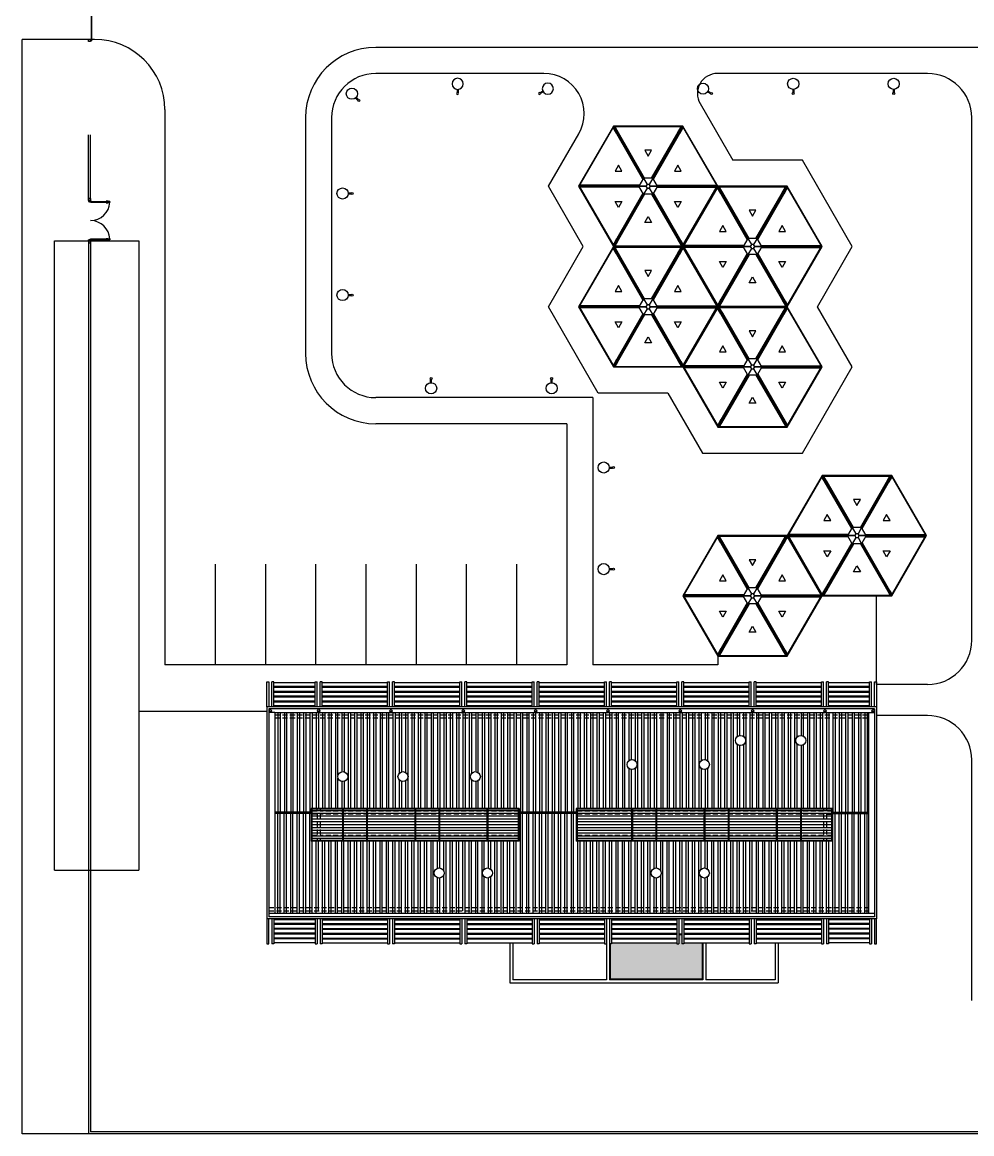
# Model space of a CAD drawing. Header units: millimetres. Extents: x 1887 to 2405, y 1100 to 1335.
# Drawn here: x 2009.6 to 2056.9, y 1126.7 to 1182.1 of the extents above; entities that cross this region are included whole.
import ezdxf

# ---------------------------------------------------------------- set-up
doc = ezdxf.new("R2010")
doc.units = ezdxf.units.MM
doc.linetypes.add('HIDDEN', pattern=[0.375, 0.25, -0.125])
for name, color, linetype in [('ar-alambrado', 2, 'Continuous'), ('AR-ALV-V', 2, 'Continuous'), ('AR-CALÇADA', 1, 'Continuous'), ('AR-COB-V2', 2, 'Continuous'), ('AR-ESQ-C', 1, 'Continuous'), ('AR-ESQ-V', 1, 'Continuous'), ('AR-ESTACIONAMENTO', 1, 'Continuous'), ('AR-ESTC-V', 2, 'Continuous'), ('AR-ESTM-V', 1, 'Continuous'), ('AR-ESTM-V2', 142, 'Continuous'), ('AR-ESTMA-V', 1, 'Continuous'), ('AR-HACHURA-TELHA-V2', 1, 'Continuous'), ('AR-HATCHBLOCOS', 1, 'Continuous'), ('AR-ILUMINAÇÃO-JARDIM', 1, 'Continuous'), ('AR-PERGOLADO', 1, 'HIDDEN'), ('AR-PISO', 1, 'Continuous'), ('AR-PISO-V', 1, 'Continuous'), ('AR-PROJ', 1, 'HIDDEN'), ('AR-RUFO', 62, 'Continuous'), ('AR-SIMBOLO', 1, 'Continuous'), ('AR-TELAHATCH', 253, 'Continuous'), ('AR-TELHA-V', 41, 'Continuous'), ('AR-TELHA-V1', 42, 'Continuous'), ('BR-PAINEL', 1, 'Continuous'), ('DET-PERFIL C-C', 1, 'Continuous'), ('DT-ESQ-C', 1, 'Continuous'), ('DT-ESQ-FERROCHATO', 2, 'Continuous'), ('DT-ESQ-PERFIL USIMPLES-V', 2, 'Continuous'), ('insercao', 4, 'Continuous'), ('Layer1', 1, 'Continuous'), ('maçaneta', 1, 'Continuous'), ('mov', 1, 'Continuous'), ('porta-c', 1, 'Continuous'), ('porta-v', 2, 'Continuous')]:
    doc.layers.add(name, color=color, linetype=linetype)

# ---------------------------------------------------------------- blocks, each defined once
blk = doc.blocks.new('Poste Jardim')
at = {"layer": 'AR-ILUMINAÇÃO-JARDIM'}
for p, q in [((-0.025, 0.109), (-0.025, 0.274)), ((0.025, 0.109), (0.025, 0.274))]:
    blk.add_line(p, q, dxfattribs=at)
for centre, radius in [((0, -0.167), 0.278), ((0, 0.318), 0.05), ((0, 0.318), 0.05)]:
    blk.add_circle(centre, radius, dxfattribs=at)
blk = doc.blocks.new('GR15')
at = {"layer": 'DET-PERFIL C-C'}
for points in [[(0.142, 0.047), (0.142, 0.011), (0.14, 0.011), (0.14, 0.05, -3.4202)], [(2.058, 0.047), (2.058, 0.011), (2.06, 0.011), (2.06, 0.05, 3.4202)]]:
    blk.add_lwpolyline(points, format="xyb", close=True, dxfattribs=at)
for points in [[(0.146, 0.051), (0.18, 0.051), (0.18, 0.049), (0.146, 0.049)], [(2.054, 0.051), (2.02, 0.051), (2.02, 0.049), (2.054, 0.049)]]:
    blk.add_lwpolyline(points, dxfattribs=at)
for centre in [(0.143, 0.05), (0.143, 0.05), (2.057, 0.05), (2.057, 0.05)]:
    blk.add_circle(centre, 0.00134, dxfattribs=at)
at = {"layer": 'DT-ESQ-C'}
for p, q in [((2.098, 0.048), (2.098, -0.048)), ((2.1, -0.048), (2.1, 0.048)), ((0.141, -0.003), (0.168, -0.003)), ((2.059, -0.003), (2.031, -0.003))]:
    blk.add_line(p, q, dxfattribs=at)
for points in [[(0.146, 1.002), (0.146, 0.967, 0.414214), (0.148, 0.965), (0.183, 0.965, 0.414214), (0.186, 0.967), (0.186, 1.002, 0.414214), (0.183, 1.005), (0.148, 1.005, 0.414214)], [(0.148, 1.003), (0.183, 1.003, -0.414214), (0.184, 1.002), (0.184, 0.967, -0.414214), (0.183, 0.966), (0.148, 0.966, -0.414214), (0.147, 0.967), (0.147, 1.002, -0.414214)], [(2.054, 1.002), (2.054, 0.967, -0.414214), (2.052, 0.965), (2.017, 0.965, -0.414214), (2.014, 0.967), (2.014, 1.002, -0.414214), (2.017, 1.005), (2.052, 1.005, -0.414214)], [(2.052, 1.003), (2.017, 1.003, 0.414214), (2.016, 1.002), (2.016, 0.967, 0.414214), (2.017, 0.966), (2.052, 0.966, 0.414214), (2.053, 0.967), (2.053, 1.002, 0.414214)], [(0.098, 0.05, -0.414214), (0.1, 0.048), (0.1, -0.048, -0.414214), (0.098, -0.05), (0.002, -0.05, -0.414214), (0, -0.048), (0, 0.048, -0.414214), (0.002, 0.05)], [(0.159, -0.001), (0.159, 0.008, 0.414214), (0.157, 0.01), (0.141, 0.01, -0.414214), (0.14, 0.011), (0.14, 0.048, 0.414214), (0.138, 0.05), (0.102, 0.05, 0.414214), (0.1, 0.048), (0.1, -0.048, 0.414214), (0.102, -0.05), (0.138, -0.05, 0.414214), (0.14, -0.048), (0.14, -0.006, -0.414214), (0.141, -0.005), (0.168, -0.005, 1), (0.168, -0.002), (0.16, -0.002, -0.414214)], [(0.146, 0.089), (0.146, 0.053, 0.414214), (0.148, 0.051), (0.183, 0.051, 0.414214), (0.186, 0.053), (0.186, 0.089, 0.414214), (0.183, 0.091), (0.148, 0.091, 0.414214)], [(0.148, 0.09), (0.183, 0.09, -0.414214), (0.184, 0.089), (0.184, 0.053, -0.414214), (0.183, 0.053), (0.148, 0.053, -0.414214), (0.147, 0.053), (0.147, 0.089, -0.414214)], [(2.054, 0.089), (2.054, 0.053, -0.414214), (2.052, 0.051), (2.017, 0.051, -0.414214), (2.014, 0.053), (2.014, 0.089, -0.414214), (2.017, 0.091), (2.052, 0.091, -0.414214)], [(2.052, 0.09), (2.017, 0.09, 0.414214), (2.016, 0.089), (2.016, 0.053, 0.414214), (2.017, 0.053), (2.052, 0.053, 0.414214), (2.053, 0.053), (2.053, 0.089, 0.414214)], [(2.041, -0.001), (2.041, 0.008, -0.414214), (2.043, 0.01), (2.059, 0.01, 0.414214), (2.06, 0.011), (2.06, 0.048, -0.414214), (2.062, 0.05), (2.098, 0.05, -0.414214), (2.1, 0.048), (2.1, -0.048, -0.414214), (2.098, -0.05), (2.062, -0.05, -0.414214), (2.06, -0.048), (2.06, -0.006, 0.414214), (2.059, -0.005), (2.031, -0.005, -1), (2.031, -0.002), (2.04, -0.002, 0.414214)], [(2.102, 0.05, 0.414214), (2.1, 0.048), (2.1, -0.048, 0.414214), (2.102, -0.05), (2.198, -0.05, 0.414214), (2.2, -0.048), (2.2, 0.048, 0.414214), (2.198, 0.05)]]:
    blk.add_lwpolyline(points, format="xyb", close=True, dxfattribs=at)
for points in [[(0.098, 0.048), (0.098, -0.048), (0.002, -0.048), (0.002, 0.048)], [(2.102, 0.048), (2.102, -0.048), (2.198, -0.048), (2.198, 0.048)]]:
    blk.add_lwpolyline(points, close=True, dxfattribs=at)
for points in [[(0.16, -0.003, -0.414214), (0.158, -0.001), (0.158, 0.008, 0.414214), (0.157, 0.009), (0.141, 0.009, -0.414214), (0.138, 0.011), (0.138, 0.048, 0.414214), (0.138, 0.048), (0.102, 0.048, 0.414214), (0.101, 0.048), (0.101, -0.048, 0.414214), (0.102, -0.049), (0.138, -0.049, 0.414214), (0.138, -0.048), (0.138, -0.006, -0.414201), (0.141, -0.003)], [(2.04, -0.003, 0.414214), (2.042, -0.001), (2.042, 0.008, -0.414214), (2.043, 0.009), (2.059, 0.009, 0.414214), (2.061, 0.011), (2.061, 0.048, -0.414214), (2.062, 0.048), (2.098, 0.048, -0.414214), (2.098, 0.048), (2.098, -0.048, -0.414214), (2.098, -0.049), (2.062, -0.049, -0.414214), (2.061, -0.048), (2.061, -0.006, 0.414201), (2.059, -0.003)]]:
    blk.add_lwpolyline(points, format="xyb", dxfattribs=at)
for centre, radius, start, end in [((2.098, 0.048), 0.00225, 0, 90), ((2.098, 0.048), 0.00075, 0, 90), ((2.098, -0.048), 0.00075, 270, 0), ((2.098, -0.048), 0.00225, 270, 0)]:
    blk.add_arc(centre, radius, start, end, dxfattribs=at)
at = {"layer": 'DT-ESQ-FERROCHATO'}
for p, q in [((0.173, 0.091), (0.173, 0.965)), ((0.186, 0.089), (0.186, 0.967)), ((2.014, 0.089), (2.014, 0.967)), ((2.027, 0.091), (2.027, 0.965))]:
    blk.add_line(p, q, dxfattribs=at)
at = {"layer": 'DT-ESQ-PERFIL USIMPLES-V'}
for p, q in [((0.146, 0.089), (0.146, 0.967)), ((2.054, 0.089), (2.054, 0.967))]:
    blk.add_line(p, q, dxfattribs=at)
at = {"layer": 'maçaneta'}
for p, q in [((0.116, 0.92), (0.126, 0.93)), ((0.116, 0.82), (0.116, 0.92)), ((0.121, 0.92), (0.116, 0.92)), ((0.121, 0.82), (0.116, 0.82)), ((0.121, 0.82), (0.121, 0.92)), ((0.146, 0.91), (0.121, 0.91)), ((0.146, 0.93), (0.126, 0.93)), ((0.186, 0.93), (0.206, 0.93)), ((0.186, 0.91), (0.211, 0.91)), ((0.216, 0.92), (0.206, 0.93)), ((0.211, 0.92), (0.216, 0.92)), ((0.211, 0.82), (0.211, 0.92)), ((0.211, 0.82), (0.216, 0.82)), ((0.216, 0.82), (0.216, 0.92)), ((1.984, 0.92), (1.994, 0.93)), ((1.984, 0.82), (1.984, 0.92)), ((1.989, 0.92), (1.984, 0.92)), ((1.989, 0.82), (1.984, 0.82)), ((1.989, 0.82), (1.989, 0.92)), ((2.014, 0.91), (1.989, 0.91)), ((2.014, 0.93), (1.994, 0.93)), ((2.054, 0.93), (2.074, 0.93)), ((2.054, 0.91), (2.079, 0.91)), ((2.084, 0.92), (2.074, 0.93)), ((2.079, 0.82), (2.079, 0.92)), ((2.079, 0.92), (2.084, 0.92)), ((2.079, 0.82), (2.084, 0.82)), ((2.084, 0.82), (2.084, 0.92))]:
    blk.add_line(p, q, dxfattribs=at)
at = {"layer": 'mov'}
for centre, start, end in [((0.148, 0.053), 359.8646, 87.7276), ((2.052, 0.053), 92.2724, 180.1354)]:
    blk.add_arc(centre, 0.952, start, end, dxfattribs=at)
at = {"layer": 'porta-c'}
for centre in [(0.166, 0.888), (0.166, 0.768), (0.166, 0.648), (2.034, 0.888), (2.034, 0.768), (2.034, 0.648), (0.166, 0.528), (0.166, 0.408), (0.166, 0.288), (0.166, 0.168), (2.034, 0.528), (2.034, 0.408), (2.034, 0.288), (2.034, 0.168)]:
    blk.add_circle(centre, 0.0075, dxfattribs=at)
blk = doc.blocks.new('GR16')
at = {"layer": 'AR-PISO-V', "ltscale": 0.25}
for p, q in [((0, 0.145), (5.2, 0.145)), ((0, 0.135), (5.2, 0.135)), ((5.2, 0.135), (5.2, 0.145))]:
    blk.add_line(p, q, dxfattribs=at)
at = {"layer": 'DT-ESQ-C'}
for p, q in [((-5, 0.11225), (-5, 0.16775)), ((-4.9985, 0.16775), (-4.9985, 0.11225)), ((-4.99775, 0.17), (-4.96225, 0.17)), ((-4.96225, 0.1685), (-4.99775, 0.1685)), ((-4.96225, 0.1115), (-4.99775, 0.1115)), ((-4.99775, 0.11), (-4.96225, 0.11)), ((-4.9615, 0.16775), (-4.9615, 0.11225)), ((-4.96, 0.11225), (-4.96, 0.16775)), ((-0.04, 0.11225), (-0.04, 0.16775)), ((-0.0385, 0.16775), (-0.0385, 0.11225)), ((-0.03775, 0.17), (-0.00225, 0.17)), ((-0.00225, 0.1685), (-0.03775, 0.1685)), ((-0.00225, 0.1115), (-0.03775, 0.1115)), ((-0.03775, 0.11), (-0.00225, 0.11)), ((-0.0015, 0.16775), (-0.0015, 0.11225)), ((0, 0.11225), (0, 0.16775)), ((0.12, 0.1), (0, 0.1)), ((0, 0.1), (0, 0)), ((0.12, 0), (0, 0)), ((0.12, 0.1), (0.12, 0)), ((5.22, 0.1), (5.12, 0.1)), ((5.12, 0.1), (5.12, 0)), ((5.22, 0.1), (5.22, 0)), ((5.22, 0), (5.12, 0))]:
    blk.add_line(p, q, dxfattribs=at)
for centre, radius, start, end in [((-4.99775, 0.16775), 0.00225, 90, 180), ((-4.99775, 0.11225), 0.00225, 180, 270), ((-4.99775, 0.16775), 0.00075, 90, 180), ((-4.99775, 0.11225), 0.00075, 180, 270), ((-4.96225, 0.16775), 0.00225, 360, 90), ((-4.96225, 0.16775), 0.00075, 360, 90), ((-4.96225, 0.11225), 0.00075, 270, 0), ((-4.96225, 0.11225), 0.00225, 270, 0), ((-0.03775, 0.16775), 0.00225, 90, 180), ((-0.03775, 0.11225), 0.00225, 180, 270), ((-0.03775, 0.16775), 0.00075, 90, 180), ((-0.03775, 0.11225), 0.00075, 180, 270), ((-0.00225, 0.16775), 0.00225, 360, 90), ((-0.00225, 0.16775), 0.00075, 360, 90), ((-0.00225, 0.11225), 0.00075, 270, 0), ((-0.00225, 0.11225), 0.00225, 270, 0)]:
    blk.add_arc(centre, radius, start, end, dxfattribs=at)
at = {"layer": 'porta-c'}
for centre, radius in [((-4.837, 0.14), 0.0075), ((-4.837, 0.14), 0.005), ((-4.714, 0.14), 0.0075), ((-4.714, 0.14), 0.005), ((-4.591, 0.14), 0.0075), ((-4.591, 0.14), 0.005), ((-4.468, 0.14), 0.0075), ((-4.468, 0.14), 0.005), ((-4.345, 0.14), 0.0075), ((-4.345, 0.14), 0.005), ((-4.222, 0.14), 0.0075), ((-4.222, 0.14), 0.005), ((-4.099, 0.14), 0.0075), ((-4.099, 0.14), 0.005), ((-3.976, 0.14), 0.0075), ((-3.976, 0.14), 0.005), ((-3.853, 0.14), 0.0075), ((-3.853, 0.14), 0.005), ((-3.73, 0.14), 0.0075), ((-3.73, 0.14), 0.005), ((-3.607, 0.14), 0.0075), ((-3.607, 0.14), 0.005), ((-3.484, 0.14), 0.0075), ((-3.484, 0.14), 0.005), ((-3.361, 0.14), 0.0075), ((-3.361, 0.14), 0.005), ((-3.238, 0.14), 0.0075), ((-3.238, 0.14), 0.005), ((-3.115, 0.14), 0.0075), ((-3.115, 0.14), 0.005), ((-2.992, 0.14), 0.0075), ((-2.992, 0.14), 0.005), ((-2.869, 0.14), 0.0075), ((-2.869, 0.14), 0.005), ((-2.746, 0.14), 0.0075), ((-2.746, 0.14), 0.005), ((-2.623, 0.14), 0.0075), ((-2.623, 0.14), 0.005), ((-2.5, 0.14), 0.0075), ((-2.5, 0.14), 0.005), ((-2.377, 0.14), 0.0075), ((-2.377, 0.14), 0.005), ((-2.254, 0.14), 0.0075), ((-2.254, 0.14), 0.005), ((-2.131, 0.14), 0.0075), ((-2.131, 0.14), 0.005), ((-2.008, 0.14), 0.0075), ((-2.008, 0.14), 0.005), ((-1.885, 0.14), 0.0075), ((-1.885, 0.14), 0.005), ((-1.762, 0.14), 0.0075), ((-1.762, 0.14), 0.005), ((-1.639, 0.14), 0.0075), ((-1.639, 0.14), 0.005), ((-1.516, 0.14), 0.0075), ((-1.516, 0.14), 0.005), ((-1.393, 0.14), 0.0075), ((-1.393, 0.14), 0.005), ((-1.27, 0.14), 0.0075), ((-1.27, 0.14), 0.005), ((-1.147, 0.14), 0.0075), ((-1.147, 0.14), 0.005), ((-1.024, 0.14), 0.0075), ((-1.024, 0.14), 0.005), ((-0.901, 0.14), 0.0075), ((-0.901, 0.14), 0.005), ((-0.778, 0.14), 0.0075), ((-0.778, 0.14), 0.005), ((-0.655, 0.14), 0.0075), ((-0.655, 0.14), 0.005), ((-0.532, 0.14), 0.0075), ((-0.532, 0.14), 0.005), ((-0.409, 0.14), 0.0075), ((-0.409, 0.14), 0.005), ((-0.286, 0.14), 0.0075), ((-0.286, 0.14), 0.005), ((-0.163, 0.14), 0.0075), ((-0.163, 0.14), 0.005)]:
    blk.add_circle(centre, radius, dxfattribs=at)
at = {"layer": 'porta-v'}
for p, q in [((-0.03775, 0.17), (-4.96225, 0.17)), ((-0.03775, 0.11), (-4.96225, 0.11))]:
    blk.add_line(p, q, dxfattribs=at)
blk = doc.blocks.new('PG-MODULO3-PL-B')
at = {"layer": 'AR-ALV-V', "color": 1}
for p, q in [((0, 0), (0, -1.25)), ((3.45, 0), (3.45, -1.25)), ((0.1, 0), (0.1, -1.25)), ((3.35, 0), (3.35, -1.25)), ((0.1, -1.25), (0, -1.25)), ((3.35, -1.25), (3.45, -1.25))]:
    blk.add_line(p, q, dxfattribs=at)
at = {"layer": 'BR-PAINEL', "color": 1}
for p, q in [((0.1, -0.0489), (3.35, -0.0489)), ((0.1, -0.2411), (3.35, -0.2411)), ((0.1, -0.2889), (3.35, -0.2889)), ((0.1, -0.4811), (3.35, -0.4811)), ((0.1, -0.5289), (3.35, -0.5289)), ((0.1, -0.7211), (3.35, -0.7211)), ((0.1, -0.7689), (3.35, -0.7689)), ((0.1, -0.9611), (3.35, -0.9611)), ((0.1, -1.0089), (3.35, -1.0089)), ((0.1, -1.2011), (3.35, -1.2011))]:
    blk.add_line(p, q, dxfattribs=at)
blk = doc.blocks.new('PG-MODULO4-PL-B')
at = {"layer": 'AR-ALV-V', "color": 1}
for p, q in [((0, 0), (0, -1.25)), ((2.25, 0), (2.25, -1.25)), ((0.1, 0), (0.1, -1.25)), ((2.15, 0), (2.15, -1.25)), ((0.1, -1.25), (0, -1.25)), ((2.15, -1.25), (2.25, -1.25))]:
    blk.add_line(p, q, dxfattribs=at)
at = {"layer": 'BR-PAINEL', "color": 1}
for p, q in [((0.1, -0.0489), (2.15, -0.0489)), ((0.1, -0.2411), (2.15, -0.2411)), ((0.1, -0.2889), (2.15, -0.2889)), ((0.1, -0.4811), (2.15, -0.4811)), ((0.1, -0.5289), (2.15, -0.5289)), ((0.1, -0.7211), (2.15, -0.7211)), ((0.1, -0.7689), (2.15, -0.7689)), ((0.1, -0.9611), (2.15, -0.9611)), ((0.1, -1.0089), (2.15, -1.0089)), ((0.1, -1.2011), (2.15, -1.2011))]:
    blk.add_line(p, q, dxfattribs=at)
blk = doc.blocks.new('hexagonal')
at = {"layer": 'AR-COB-V2', "color": 2, "ltscale": 0.1}
for p, q in [((-5.16, 3), (-3.446, 5.968)), ((-3.446, 5.968), (-0.018, 5.968)), ((-0.018, 5.968), (1.696, 3)), ((-5.16, 3), (-3.446, 0.032)), ((-0.018, 0.032), (1.696, 3)), ((-3.446, 0.032), (-0.018, 0.032))]:
    blk.add_line(p, q, dxfattribs=at)
at = {"layer": 'AR-COB-V2', "color": 2, "ltscale": 4}
for p, q in [((-1.963, 3.4), (-2.194, 3)), ((-1.501, 3.4), (-1.963, 3.4)), ((-1.27, 3), (-1.501, 3.4)), ((-1.963, 2.6), (-2.194, 3)), ((-1.27, 3), (-1.501, 2.6)), ((-1.501, 2.6), (-1.963, 2.6))]:
    blk.add_line(p, q, dxfattribs=at)
at = {"layer": 'AR-ESTM-V', "color": 2, "ltscale": 0.1}
for p, q in [((-1.963, 3.4), (-1.787, 3.095)), ((-1.501, 3.4), (-1.677, 3.095)), ((-2.194, 3), (-1.842, 3)), ((-2.194, 3), (-1.842, 3)), ((-1.787, 2.904), (-1.963, 2.6)), ((-1.677, 2.904), (-1.501, 2.6)), ((-1.622, 3), (-1.27, 3)), ((-1.622, 3), (-1.27, 3))]:
    blk.add_line(p, q, dxfattribs=at)
at = {"layer": 'AR-ESTM-V', "color": 2}
blk.add_lwpolyline([(-1.787, 3.095), (-1.842, 3), (-1.787, 2.904), (-1.677, 2.904), (-1.622, 3), (-1.677, 3.095)], close=True, dxfattribs=at)
at = {"layer": 'AR-ESTM-V2', "color": 1, "ltscale": 4}
for p, q in [((-3.362, 5.723), (-3.475, 5.918)), ((-3.302, 5.719), (-3.446, 5.968)), ((-3.302, 5.719), (-3.446, 5.968)), ((-3.304, 5.623), (-3.446, 5.868)), ((-3.275, 5.773), (-3.388, 5.968)), ((-3.217, 5.673), (-3.359, 5.918)), ((-0.249, 5.669), (-0.105, 5.918)), ((-0.189, 5.773), (-0.076, 5.968)), ((-0.162, 5.719), (-0.018, 5.968)), ((-0.162, 5.719), (-0.018, 5.968)), ((-0.16, 5.623), (-0.018, 5.868)), ((-0.102, 5.723), (0.011, 5.918)), ((-4.872, 3), (-5.16, 3)), ((-4.872, 3), (-5.16, 3)), ((-4.905, 3.05), (-5.131, 3.05)), ((-4.905, 2.95), (-5.131, 2.95)), ((-4.789, 3.05), (-5.073, 3.05)), ((-4.789, 2.95), (-5.073, 2.95)), ((-3.362, 0.277), (-3.475, 0.082)), ((-3.302, 0.381), (-3.446, 0.132)), ((-3.302, 0.281), (-3.446, 0.032)), ((-3.302, 0.281), (-3.446, 0.032)), ((-3.275, 0.227), (-3.388, 0.032)), ((-3.217, 0.327), (-3.359, 0.082)), ((-0.249, 0.331), (-0.105, 0.082)), ((-0.162, 0.281), (-0.018, 0.032)), ((-0.102, 0.277), (0.011, 0.082))]:
    blk.add_line(p, q, dxfattribs=at)
at = {"layer": 'AR-ESTM-V2', "color": 2, "ltscale": 4}
for p, q in [((-1.992, 3.35), (-3.362, 5.723)), ((-1.963, 3.4), (-3.302, 5.719)), ((-1.963, 3.4), (-3.302, 5.719)), ((-1.905, 3.4), (-3.275, 5.773)), ((-1.905, 3.4), (-3.217, 5.673)), ((-1.559, 3.4), (-0.189, 5.773)), ((-1.501, 3.4), (-0.162, 5.719)), ((-1.501, 3.4), (-0.162, 5.719)), ((-1.472, 3.35), (-0.102, 5.723)), ((-2.165, 3.05), (-4.905, 3.05)), ((-2.165, 2.95), (-4.905, 2.95)), ((-2.194, 3), (-4.872, 3)), ((-1.299, 3.05), (1.667, 3.05)), ((-1.299, 2.95), (1.667, 2.95)), ((-1.27, 3), (1.696, 3)), ((-1.992, 2.65), (-3.362, 0.277)), ((-1.963, 2.6), (-3.302, 0.281)), ((-1.963, 2.6), (-3.302, 0.281)), ((-1.905, 2.6), (-3.275, 0.227)), ((-1.905, 2.6), (-3.217, 0.327)), ((-1.559, 2.6), (-0.076, 0.032)), ((-1.501, 2.6), (-0.018, 0.032)), ((-1.501, 2.6), (-0.162, 0.281)), ((-1.472, 2.65), (-0.102, 0.277))]:
    blk.add_line(p, q, dxfattribs=at)
at = {"layer": 'AR-ESTMA-V', "color": 1, "ltscale": 4}
blk.add_line((-3.446, 5.968), (-3.464, 6), dxfattribs=at)
at = {"layer": 'AR-ESTMA-V', "color": 1}
for p, q in [((-0.018, 5.968), (0, 6)), ((-3.446, 0.032), (-3.464, 0)), ((-0.018, 0.032), (0, 0))]:
    blk.add_line(p, q, dxfattribs=at)
at = {"layer": 'AR-ESTMA-V', "color": 2}
for p, q in [((-1.848, 3), (-5.196, 3)), ((1.732, 3), (-1.617, 3))]:
    blk.add_line(p, q, dxfattribs=at)
blk.add_lwpolyline([(-3.464, 6), (-5.196, 3), (-3.464, 0), (0, 0), (1.732, 3), (0, 6)], close=True, dxfattribs=at)
at = {"layer": 'AR-SIMBOLO', "ltscale": 0.1}
for points in [[(-1.732, 4.506), (-1.56, 4.804), (-1.904, 4.804)], [(-3.036, 3.753), (-3.208, 4.051), (-3.381, 3.753)], [(-0.428, 3.753), (-0.083, 3.753), (-0.256, 4.051)], [(-3.036, 2.247), (-3.208, 1.949), (-3.381, 2.247)], [(-0.428, 2.247), (-0.083, 2.247), (-0.256, 1.949)], [(-1.732, 1.494), (-1.56, 1.196), (-1.904, 1.196)]]:
    blk.add_lwpolyline(points, close=True, dxfattribs=at)
blk = doc.blocks.new('PE-BL14-CASAVEG-COBERTURA')
at = {"layer": 'insercao'}
for p in [(-88.239, -84.075), (-83.043, -87.075), (-88.239, -90.075), (-83.043, -93.075)]:
    blk.add_blockref('hexagonal', p, dxfattribs=at)

msp = doc.modelspace()

# ---------------------------------------------------------------- hatches: boundary and pattern name
at = {"layer": 'AR-HACHURA-TELHA-V2'}
h = msp.add_hatch(dxfattribs=at)
h.set_pattern_fill('STEEL', color=256, scale=0.1, angle=45, style=0)
h.set_pattern_definition([(90, (2130.75966, 1254.78596), (-0.3175, 6e-17), []), (90, (2130.6474, 1254.8982), (-0.3175, 6e-17), [])])
h.paths.add_polyline_path([(2051.757, 1147.72), (2022.212, 1147.72), (2022.212, 1142.755), (2024.012, 1142.755), (2024.012, 1142.943), (2034.363, 1142.943), (2034.363, 1142.755), (2037.213, 1142.755), (2037.213, 1142.943), (2049.962, 1142.943), (2049.962, 1142.755), (2051.757, 1142.755)])
h.paths.add_polyline_path([(2039.737, 1145.123, -1), (2040.237, 1145.123, -1)], flags=16)
h.paths.add_polyline_path([(2031.937, 1144.523, -1), (2032.437, 1144.523, -1)], flags=16)
h.paths.add_polyline_path([(2043.837, 1145.123, -1), (2043.337, 1145.123, -1)], flags=16)
h.paths.add_polyline_path([(2028.337, 1144.523, -1), (2028.837, 1144.523, -1)], flags=16)
h.paths.add_polyline_path([(2045.137, 1146.323, -1), (2045.637, 1146.323, -1)], flags=16)
h.paths.add_polyline_path([(2025.337, 1144.523, -1), (2025.837, 1144.523, -1)], flags=16)
h.paths.add_polyline_path([(2048.137, 1146.323, -1), (2048.637, 1146.323, -1)], flags=16)
h = msp.add_hatch(dxfattribs=at)
h.set_pattern_fill('STEEL', color=256, scale=0.1, angle=45, style=0)
h.set_pattern_definition([(90, (0, 0), (-0.3175, 6e-17), []), (90, (-0.11225, 0.11225), (-0.3175, 6e-17), [])])
h.paths.add_polyline_path([(2024.012, 1141.303), (2024.012, 1142.695), (2022.237, 1142.695), (2022.237, 1137.998), (2051.737, 1137.998), (2051.737, 1142.695), (2049.962, 1142.695), (2049.962, 1141.303), (2037.213, 1141.303), (2037.213, 1142.695), (2034.363, 1142.695), (2034.363, 1141.303)])
h.paths.add_polyline_path([(2030.637, 1139.723, -1), (2030.137, 1139.723, -1)], flags=16)
h.paths.add_polyline_path([(2033.037, 1139.723, -1), (2032.537, 1139.723, -1)], flags=16)
h.paths.add_polyline_path([(2041.437, 1139.723, -1), (2040.937, 1139.723, -1)], flags=16)
h.paths.add_polyline_path([(2043.837, 1139.723, -1), (2043.337, 1139.723, -1)], flags=16)
h.paths.add_polyline_path([(2022.237, 1137.998), (2022.237, 1137.848), (2032.369, 1137.848), (2032.369, 1137.998)])
h.paths.add_polyline_path([(2032.369, 1137.726), (2032.369, 1137.848), (2022.237, 1137.848), (2022.237, 1137.726)])
h.paths.add_polyline_path([(2024.338, 1137.795, -1), (2024.438, 1137.795, -1)], flags=16)
h.paths.add_polyline_path([(2027.938, 1137.795, -1), (2028.038, 1137.795, -1)], flags=16)
h.paths.add_polyline_path([(2031.638, 1137.795, -1), (2031.538, 1137.795, -1)], flags=16)
h.paths.add_polyline_path([(2032.369, 1137.848), (2032.369, 1137.726), (2035.848, 1137.726), (2035.848, 1137.848)])
h.paths.add_polyline_path([(2035.238, 1137.795, -1), (2035.138, 1137.795, -1)], flags=16)
h.paths.add_polyline_path([(2035.848, 1137.848), (2035.848, 1137.998), (2032.369, 1137.998), (2032.369, 1137.848)])
h.paths.add_polyline_path([(2051.737, 1137.848), (2051.737, 1137.998), (2035.848, 1137.998), (2035.848, 1137.848)])
h.paths.add_polyline_path([(2051.737, 1137.726), (2051.737, 1137.848), (2035.848, 1137.848), (2035.848, 1137.726)])
h.paths.add_polyline_path([(2042.338, 1137.795, -1), (2042.438, 1137.795, -1)], flags=16)
h.paths.add_polyline_path([(2038.738, 1137.795, -1), (2038.838, 1137.795, -1)], flags=16)
h.paths.add_polyline_path([(2046.038, 1137.795, -1), (2045.938, 1137.795, -1)], flags=16)
h.paths.add_polyline_path([(2049.638, 1137.795, -1), (2049.538, 1137.795, -1)], flags=16)
at = {"layer": 'AR-TELAHATCH'}
h = msp.add_hatch(dxfattribs=at)
h.set_pattern_fill('HONEY', color=256, scale=0.01, style=0)
h.set_pattern_definition([(0, (2266.328128, 1256.038225), (0.047625, 0.0274963), [0.03175, -0.0635]), (120, (2266.328128, 1256.038225), (-0.0476249943, 0.02749631), [0.03175, -0.0635]), (60, (2266.328128, 1256.038225), (5.7e-09, 0.05499261), [-0.0635, 0.03175])])
h.paths.add_polyline_path([(2043.472, 1136.247), (2042.562, 1136.247), (2042.562, 1136.198), (2042.462, 1136.198), (2042.462, 1136.639), (2042.312, 1136.639), (2042.312, 1136.198), (2042.312, 1136.198), (2042.212, 1136.198), (2042.212, 1136.247), (2040.362, 1136.247), (2040.362, 1134.438), (2043.472, 1134.438)])
h.paths.add_polyline_path([(2040.362, 1136.247), (2038.962, 1136.247), (2038.962, 1136.198), (2038.902, 1136.198), (2038.902, 1134.438), (2040.362, 1134.438)])
h.paths.add_polyline_path([(2040.362, 1136.487), (2038.962, 1136.487), (2038.962, 1136.44), (2040.362, 1136.44)])
h.paths.add_polyline_path([(2042.212, 1136.487), (2040.362, 1136.487), (2040.362, 1136.44), (2042.212, 1136.44)])
h.paths.add_polyline_path([(2043.472, 1136.487), (2042.562, 1136.487), (2042.562, 1136.44), (2043.472, 1136.44)])

# ---------------------------------------------------------------- linework, layer by layer
at = {"layer": 'ar-alambrado'}
for p, q in [((2012.935, 1173.311), (2012.935, 1176.489)), ((2013.035, 1173.311), (2013.035, 1176.489)), ((2013.035, 1173.311), (2012.935, 1173.311)), ((2012.935, 1171.211), (2012.935, 1126.738)), ((2013.035, 1171.211), (2013.035, 1126.838)), ((2207.289, 1126.738), (2012.935, 1126.738)), ((2207.189, 1126.838), (2013.035, 1126.838))]:
    msp.add_line(p, q, dxfattribs=at)
at = {"layer": 'AR-ALV-V'}
for p, q in [((2021.812, 1149.248), (2021.912, 1149.248)), ((2021.812, 1147.998), (2021.812, 1149.248)), ((2021.912, 1149.248), (2021.912, 1148)), ((2052.057, 1149.248), (2052.157, 1149.248)), ((2052.057, 1147.998), (2052.057, 1149.248)), ((2052.157, 1149.248), (2052.157, 1147.998)), ((2021.812, 1137.448), (2021.812, 1136.198)), ((2021.912, 1136.198), (2021.912, 1137.448)), ((2033.912, 1137.448), (2033.912, 1137.4)), ((2033.912, 1137.207), (2033.912, 1137.16)), ((2033.912, 1136.967), (2033.912, 1136.92)), ((2034.062, 1137.448), (2034.062, 1137.4)), ((2034.062, 1137.207), (2034.062, 1137.16)), ((2034.062, 1136.967), (2034.062, 1136.92)), ((2038.712, 1137.448), (2038.712, 1134.398)), ((2038.862, 1137.448), (2038.862, 1134.398)), ((2043.512, 1137.448), (2043.512, 1137.4)), ((2043.512, 1137.207), (2043.512, 1137.16)), ((2043.512, 1136.967), (2043.512, 1136.92)), ((2043.662, 1137.448), (2043.662, 1137.4)), ((2043.662, 1137.207), (2043.662, 1137.16)), ((2043.662, 1136.967), (2043.662, 1136.92)), ((2047.112, 1137.448), (2047.112, 1137.4)), ((2047.112, 1137.207), (2047.112, 1137.16)), ((2047.112, 1136.967), (2047.112, 1136.92)), ((2047.262, 1137.448), (2047.262, 1137.4)), ((2047.262, 1137.207), (2047.262, 1137.16)), ((2047.262, 1136.967), (2047.262, 1136.92)), ((2052.062, 1137.448), (2052.062, 1136.198)), ((2052.162, 1136.198), (2052.162, 1137.448)), ((2033.912, 1136.727), (2033.912, 1136.68)), ((2033.912, 1136.487), (2033.912, 1136.44)), ((2034.062, 1136.727), (2034.062, 1136.68)), ((2034.062, 1136.487), (2034.062, 1136.44)), ((2043.512, 1136.727), (2043.512, 1136.68)), ((2043.512, 1136.487), (2043.512, 1136.44)), ((2043.662, 1136.727), (2043.662, 1136.68)), ((2043.662, 1136.487), (2043.662, 1136.44)), ((2047.112, 1136.727), (2047.112, 1136.68)), ((2047.112, 1136.487), (2047.112, 1136.44)), ((2047.262, 1136.727), (2047.262, 1136.68)), ((2047.262, 1136.487), (2047.262, 1136.44)), ((2021.812, 1136.198), (2021.912, 1136.198)), ((2033.912, 1136.247), (2033.912, 1134.248)), ((2034.062, 1136.247), (2034.062, 1134.398)), ((2043.512, 1136.247), (2043.512, 1134.398)), ((2043.662, 1136.247), (2043.662, 1134.398)), ((2047.112, 1136.247), (2047.112, 1134.398)), ((2047.262, 1136.247), (2047.262, 1134.248)), ((2052.062, 1136.198), (2052.162, 1136.198)), ((2033.912, 1134.248), (2043.662, 1134.248)), ((2038.712, 1134.398), (2034.062, 1134.398)), ((2043.512, 1134.398), (2038.862, 1134.398)), ((2047.112, 1134.398), (2043.662, 1134.398)), ((2043.662, 1134.248), (2047.262, 1134.248))]:
    msp.add_line(p, q, dxfattribs=at)
at = {"layer": 'AR-CALÇADA'}
for p, q in [((2075.56, 1180.84), (2027.235, 1180.84)), ((2035.602, 1179.54), (2027.235, 1179.54)), ((2054.696, 1179.54), (2044.243, 1179.54)), ((2043.377, 1178.04), (2045.003, 1175.223)), ((2016.735, 1177.739), (2016.735, 1150.098)), ((2023.735, 1177.34), (2023.735, 1165.598)), ((2025.035, 1177.34), (2025.035, 1165.598)), ((2056.897, 1151.298), (2056.896, 1177.34)), ((2035.823, 1173.923), (2037.334, 1176.54)), ((2037.555, 1170.923), (2035.823, 1173.923)), ((2011.235, 1139.861), (2011.235, 1171.211)), ((2011.235, 1171.211), (2015.435, 1171.211)), ((2015.435, 1171.211), (2015.435, 1139.861)), ((2038.035, 1163.398), (2027.235, 1163.398)), ((2038.035, 1163.398), (2038.035, 1150.098)), ((2036.735, 1162.098), (2027.235, 1162.098)), ((2036.735, 1162.098), (2036.735, 1150.098)), ((2049.449, 1153.523), (2052.157, 1153.523)), ((2052.157, 1149.111), (2052.157, 1153.523)), ((2044.253, 1150.523), (2044.253, 1150.098)), ((2036.735, 1150.098), (2016.735, 1150.098)), ((2036.735, 1150.098), (2016.735, 1150.098)), ((2044.253, 1150.098), (2038.035, 1150.098)), ((2054.697, 1149.111), (2052.157, 1149.111)), ((2021.812, 1147.773), (2015.435, 1147.773)), ((2054.697, 1147.561), (2052.157, 1147.561)), ((2056.898, 1133.374), (2056.897, 1145.361))]:
    msp.add_line(p, q, dxfattribs=at)
for points in [[(2049.218, 1167.923), (2050.95, 1170.923), (2048.467, 1175.223), (2045.003, 1175.223)], [(2041.77, 1163.623), (2038.306, 1163.623), (2035.823, 1167.923), (2037.555, 1170.923)], [(2041.77, 1163.623), (2043.502, 1160.623), (2048.467, 1160.623), (2050.95, 1164.923), (2049.218, 1167.923)]]:
    msp.add_lwpolyline(points, dxfattribs=at)
for centre, radius, start, end in [((2013.235, 1177.739), 3.5, 0, 90), ((2027.235, 1177.34), 3.5, 90, 180), ((2027.235, 1177.34), 2.2, 90, 180), ((2035.602, 1177.54), 2, 330, 90), ((2044.243, 1178.54), 1, 90, 210), ((2054.696, 1177.34), 2.2, 0.002, 90), ((2027.235, 1165.598), 3.5, 180, 270), ((2027.235, 1165.598), 2.2, 180, 270), ((2054.697, 1151.311), 2.2, 270, 359.998), ((2054.697, 1145.361), 2.2, 359.998, 90)]:
    msp.add_arc(centre, radius, start, end, dxfattribs=at)
at = {"layer": 'AR-ESQ-C'}
for centre in [(2045.387, 1146.323), (2048.387, 1146.323), (2039.987, 1145.123), (2043.587, 1145.123), (2025.587, 1144.523), (2028.587, 1144.523), (2032.187, 1144.523), (2030.387, 1139.723), (2032.787, 1139.723), (2041.187, 1139.723), (2043.587, 1139.723)]:
    msp.add_circle(centre, 0.25, dxfattribs=at)
at = {"layer": 'AR-ESQ-V'}
for p, q in [((2040.362, 1136.487), (2040.362, 1136.44)), ((2043.472, 1136.487), (2043.472, 1136.44))]:
    msp.add_line(p, q, dxfattribs=at)
at = {"layer": 'AR-ESTACIONAMENTO'}
for p, q in [((2019.235, 1155.098), (2019.235, 1150.098)), ((2021.735, 1155.098), (2021.735, 1150.098)), ((2024.235, 1155.098), (2024.235, 1150.098)), ((2026.735, 1155.098), (2026.735, 1150.098)), ((2029.235, 1155.098), (2029.235, 1150.098)), ((2031.735, 1155.098), (2031.735, 1150.098)), ((2034.235, 1155.098), (2034.235, 1150.098))]:
    msp.add_line(p, q, dxfattribs=at)
at = {"layer": 'AR-ESTC-V'}
for p, q in [((2021.812, 1147.998), (2021.812, 1137.448)), ((2052.157, 1147.998), (2021.812, 1147.998)), ((2021.912, 1147.898), (2021.912, 1137.548)), ((2052.057, 1147.898), (2021.912, 1147.898)), ((2052.057, 1147.898), (2052.057, 1137.548)), ((2052.157, 1147.998), (2052.157, 1137.448)), ((2052.057, 1137.548), (2021.912, 1137.548)), ((2052.157, 1137.448), (2021.812, 1137.448))]:
    msp.add_line(p, q, dxfattribs=at)
at = {"layer": 'AR-ESTM-V'}
for p, q in [((2042.462, 1136.679), (2042.312, 1136.679)), ((2042.462, 1136.639), (2042.312, 1136.639)), ((2038.902, 1136.198), (2038.902, 1134.438)), ((2043.472, 1136.247), (2043.472, 1134.438)), ((2043.472, 1134.438), (2038.902, 1134.438))]:
    msp.add_line(p, q, dxfattribs=at)
at = {"layer": 'AR-HATCHBLOCOS'}
for p, q in [((2034.363, 1142.812), (2024.012, 1142.812)), ((2034.363, 1142.683), (2024.012, 1142.683)), ((2034.363, 1142.547), (2024.012, 1142.547)), ((2049.962, 1142.812), (2037.213, 1142.812)), ((2049.962, 1142.683), (2037.213, 1142.683)), ((2049.962, 1142.547), (2037.213, 1142.547)), ((2034.363, 1142.408), (2024.012, 1142.408)), ((2034.363, 1142.267), (2024.012, 1142.267)), ((2034.363, 1142.123), (2024.012, 1142.123)), ((2034.363, 1141.98), (2024.012, 1141.98)), ((2049.962, 1142.408), (2037.213, 1142.408)), ((2049.962, 1142.267), (2037.213, 1142.267)), ((2049.962, 1142.123), (2037.213, 1142.123)), ((2049.962, 1141.98), (2037.213, 1141.98)), ((2034.363, 1141.839), (2024.012, 1141.839)), ((2034.363, 1141.7), (2024.012, 1141.7)), ((2034.363, 1141.564), (2024.012, 1141.564)), ((2034.363, 1141.434), (2024.012, 1141.434)), ((2049.962, 1141.839), (2037.213, 1141.839)), ((2049.962, 1141.7), (2037.213, 1141.7)), ((2049.962, 1141.564), (2037.213, 1141.564)), ((2049.962, 1141.434), (2037.213, 1141.434))]:
    msp.add_line(p, q, dxfattribs=at)
at = {"layer": 'AR-PISO'}
for p, q in [((2009.635, 1126.738), (2009.635, 1181.239)), ((2013.235, 1181.239), (2009.635, 1181.239)), ((2011.235, 1139.861), (2015.435, 1139.861)), ((2012.935, 1126.738), (2009.635, 1126.738))]:
    msp.add_line(p, q, dxfattribs=at)
for centre, radius in [((2021.987, 1147.798), 0.06), ((2021.987, 1147.798), 0.05), ((2024.387, 1147.799), 0.06), ((2024.387, 1147.799), 0.05), ((2027.987, 1147.798), 0.06), ((2027.987, 1147.798), 0.05), ((2031.587, 1147.798), 0.06), ((2031.587, 1147.798), 0.05), ((2035.187, 1147.798), 0.06), ((2035.187, 1147.798), 0.05), ((2038.787, 1147.798), 0.06), ((2038.787, 1147.798), 0.05), ((2042.387, 1147.798), 0.06), ((2042.387, 1147.798), 0.05), ((2045.987, 1147.798), 0.06), ((2045.987, 1147.798), 0.05), ((2049.587, 1147.798), 0.06), ((2049.587, 1147.798), 0.05), ((2051.987, 1147.798), 0.06), ((2051.987, 1147.798), 0.05)]:
    msp.add_circle(centre, radius, dxfattribs=at)
at = {"layer": 'AR-PROJ'}
for p, q in [((2022.212, 1147.598), (2051.757, 1147.598)), ((2022.212, 1147.448), (2051.757, 1147.448)), ((2024.312, 1142.798), (2024.012, 1142.798)), ((2024.312, 1142.648), (2024.012, 1142.648)), ((2024.312, 1142.798), (2024.312, 1142.903)), ((2024.312, 1142.798), (2024.312, 1142.798)), ((2024.312, 1142.648), (2024.312, 1141.598)), ((2024.462, 1142.903), (2024.462, 1142.798)), ((2034.363, 1142.798), (2024.462, 1142.798)), ((2034.363, 1142.648), (2024.462, 1142.648)), ((2024.462, 1142.648), (2024.462, 1141.598)), ((2049.512, 1142.798), (2037.213, 1142.798)), ((2049.512, 1142.648), (2037.213, 1142.648)), ((2049.512, 1142.903), (2049.512, 1142.798)), ((2049.512, 1142.648), (2049.512, 1141.598)), ((2049.662, 1142.903), (2049.662, 1142.798)), ((2049.962, 1142.798), (2049.662, 1142.798)), ((2049.662, 1142.648), (2049.662, 1141.598)), ((2049.662, 1142.648), (2049.962, 1142.648)), ((2024.312, 1141.598), (2024.012, 1141.598)), ((2024.312, 1141.448), (2024.012, 1141.448)), ((2024.312, 1141.448), (2024.312, 1141.343)), ((2024.312, 1141.448), (2024.312, 1141.448)), ((2034.363, 1141.598), (2024.462, 1141.598)), ((2034.363, 1141.448), (2024.462, 1141.448)), ((2024.462, 1141.448), (2024.462, 1141.343)), ((2049.512, 1141.598), (2037.213, 1141.598)), ((2049.512, 1141.448), (2037.213, 1141.448)), ((2049.512, 1141.448), (2049.512, 1141.343)), ((2049.962, 1141.598), (2049.662, 1141.598)), ((2049.662, 1141.448), (2049.662, 1141.343)), ((2049.962, 1141.448), (2049.662, 1141.448)), ((2021.912, 1137.998), (2051.757, 1137.998)), ((2021.912, 1137.848), (2051.757, 1137.848))]:
    msp.add_line(p, q, dxfattribs=at)
at = {"layer": 'AR-RUFO'}
for p, q in [((2022.212, 1147.72), (2021.912, 1147.72)), ((2022.212, 1147.72), (2022.212, 1137.726)), ((2051.757, 1147.72), (2052.057, 1147.72)), ((2051.757, 1147.72), (2051.757, 1137.726)), ((2021.912, 1137.726), (2022.212, 1137.726)), ((2051.757, 1137.726), (2052.057, 1137.726))]:
    msp.add_line(p, q, dxfattribs=at)
at = {"layer": 'AR-TELHA-V'}
for p, q in [((2022.212, 1147.72), (2051.757, 1147.72)), ((2034.363, 1142.943), (2024.012, 1142.943)), ((2024.012, 1142.943), (2024.012, 1141.303)), ((2034.363, 1142.903), (2024.012, 1142.903)), ((2024.052, 1142.903), (2024.052, 1141.343)), ((2025.568, 1142.903), (2024.462, 1142.903)), ((2025.568, 1142.903), (2025.568, 1141.343)), ((2025.608, 1142.903), (2025.608, 1141.343)), ((2026.768, 1142.903), (2026.768, 1141.343)), ((2026.808, 1142.903), (2026.808, 1141.343)), ((2029.168, 1142.903), (2029.168, 1141.343)), ((2029.208, 1142.903), (2029.208, 1141.343)), ((2030.368, 1142.903), (2030.368, 1141.343)), ((2030.408, 1142.903), (2030.408, 1141.343)), ((2032.768, 1142.903), (2032.768, 1141.343)), ((2032.808, 1142.903), (2032.808, 1141.343)), ((2034.323, 1142.903), (2034.323, 1141.343)), ((2034.363, 1142.943), (2034.363, 1141.303)), ((2037.213, 1142.943), (2037.213, 1141.303)), ((2049.962, 1142.943), (2037.213, 1142.943)), ((2049.962, 1142.903), (2037.213, 1142.903)), ((2037.253, 1142.903), (2037.253, 1141.343)), ((2039.968, 1142.903), (2038.862, 1142.903)), ((2039.968, 1142.903), (2039.968, 1141.343)), ((2041.168, 1142.903), (2040.008, 1142.903)), ((2040.008, 1142.903), (2040.008, 1141.343)), ((2041.168, 1142.903), (2041.168, 1141.343)), ((2042.312, 1142.903), (2041.208, 1142.903)), ((2041.208, 1142.903), (2041.208, 1141.343)), ((2043.568, 1142.903), (2042.462, 1142.903)), ((2043.568, 1142.903), (2043.568, 1141.343)), ((2044.768, 1142.903), (2043.608, 1142.903)), ((2043.608, 1142.903), (2043.608, 1141.343)), ((2044.768, 1142.903), (2044.768, 1141.343)), ((2046.062, 1142.903), (2044.808, 1142.903)), ((2044.808, 1142.903), (2044.808, 1141.343)), ((2047.168, 1142.903), (2046.062, 1142.903)), ((2047.168, 1142.903), (2047.168, 1141.343)), ((2048.368, 1142.903), (2047.208, 1142.903)), ((2047.208, 1142.903), (2047.208, 1141.343)), ((2048.368, 1142.903), (2048.368, 1141.343)), ((2049.922, 1142.903), (2048.408, 1142.903)), ((2048.408, 1142.903), (2048.408, 1141.343)), ((2049.922, 1142.903), (2049.922, 1141.343)), ((2049.962, 1142.943), (2049.962, 1141.303)), ((2034.363, 1141.343), (2024.012, 1141.343)), ((2034.363, 1141.303), (2024.012, 1141.303)), ((2025.568, 1141.343), (2024.462, 1141.343)), ((2049.962, 1141.343), (2037.213, 1141.343)), ((2049.962, 1141.303), (2037.213, 1141.303)), ((2039.968, 1141.343), (2038.862, 1141.343)), ((2041.168, 1141.343), (2040.008, 1141.343)), ((2042.312, 1141.343), (2041.208, 1141.343)), ((2043.568, 1141.343), (2042.462, 1141.343)), ((2044.768, 1141.343), (2043.608, 1141.343)), ((2046.062, 1141.343), (2044.808, 1141.343)), ((2047.168, 1141.343), (2046.062, 1141.343)), ((2048.368, 1141.343), (2047.208, 1141.343)), ((2049.922, 1141.343), (2048.408, 1141.343)), ((2049.962, 1141.303), (2049.962, 1141.303)), ((2022.212, 1137.726), (2051.757, 1137.726))]:
    msp.add_line(p, q, dxfattribs=at)
at = {"layer": 'AR-TELHA-V1'}
for p, q in [((2024.012, 1142.755), (2022.212, 1142.755)), ((2024.012, 1142.695), (2022.212, 1142.695)), ((2037.213, 1142.755), (2034.363, 1142.755)), ((2037.213, 1142.695), (2034.363, 1142.695)), ((2049.962, 1142.755), (2051.757, 1142.755)), ((2049.962, 1142.695), (2051.757, 1142.695))]:
    msp.add_line(p, q, dxfattribs=at)

# ---------------------------------------------------------------- block references
at = {"layer": 'AR-ESQ-C', "xscale": -1}
for p, rotation in [((2031.306, 1178.857), 180), ((2035.652, 1178.699), 120.0000000025579)]:
    msp.add_blockref('Poste Jardim', p, dxfattribs=dict(at, rotation=rotation))
at = {"layer": 'AR-ESQ-C'}
for p, rotation in [((2043.665, 1178.699), 239.999999997442), ((2048.011, 1178.857), 180), ((2053.011, 1178.857), 180), ((2026.162, 1178.413), 224.9999999646169), ((2025.745, 1173.563), 270), ((2025.745, 1168.505), 270), ((2038.745, 1159.917), 270), ((2038.745, 1154.858), 270)]:
    msp.add_blockref('Poste Jardim', p, dxfattribs=dict(at, rotation=rotation))
for p in [(2029.986, 1164.03), (2035.986, 1164.03)]:
    msp.add_blockref('Poste Jardim', p, dxfattribs=at)
at = {"layer": 'AR-ESQ-V', "rotation": 180}
msp.add_blockref('PG-MODULO4-PL-B', (2051.912, 1147.998), dxfattribs=at)
at = {"layer": 'AR-ESQ-V', "xscale": -1}
msp.add_blockref('PG-MODULO4-PL-B', (2051.912, 1137.448), dxfattribs=at)
at = {"layer": 'AR-ESTMA-V'}
for p in [(2052.913, 1153.523), (2047.717, 1150.523)]:
    msp.add_blockref('hexagonal', p, dxfattribs=at)
at = {"layer": 'AR-PERGOLADO', "rotation": 180}
for name, p in [('PG-MODULO4-PL-B', (2024.312, 1147.998)), ('PG-MODULO3-PL-B', (2027.912, 1147.998)), ('PG-MODULO3-PL-B', (2031.512, 1147.998)), ('PG-MODULO3-PL-B', (2035.112, 1147.998)), ('PG-MODULO3-PL-B', (2038.712, 1147.998)), ('PG-MODULO3-PL-B', (2042.312, 1147.998)), ('PG-MODULO3-PL-B', (2045.912, 1147.998)), ('PG-MODULO3-PL-B', (2049.512, 1147.998))]:
    msp.add_blockref(name, p, dxfattribs=at)
at = {"layer": 'AR-PERGOLADO', "xscale": -1}
msp.add_blockref('PG-MODULO4-PL-B', (2024.312, 1137.448), dxfattribs=at)
at = {"layer": 'AR-PERGOLADO'}
for p in [(2024.462, 1137.448), (2028.062, 1137.448), (2031.662, 1137.448), (2035.262, 1137.448), (2038.862, 1137.448), (2042.462, 1137.448), (2046.062, 1137.448)]:
    msp.add_blockref('PG-MODULO3-PL-B', p, dxfattribs=at)
at = {"layer": 'insercao'}
msp.add_blockref('PE-BL14-CASAVEG-COBERTURA', (2130.76, 1254.998), dxfattribs=at)
at = {"layer": 'insercao', "rotation": 270}
msp.add_blockref('GR15', (2012.987, 1173.311), dxfattribs=at)
at = {"layer": 'Layer1', "rotation": 270}
msp.add_blockref('GR16', (2012.935, 1186.359), dxfattribs=at)

doc.saveas('drawing.dxf')
